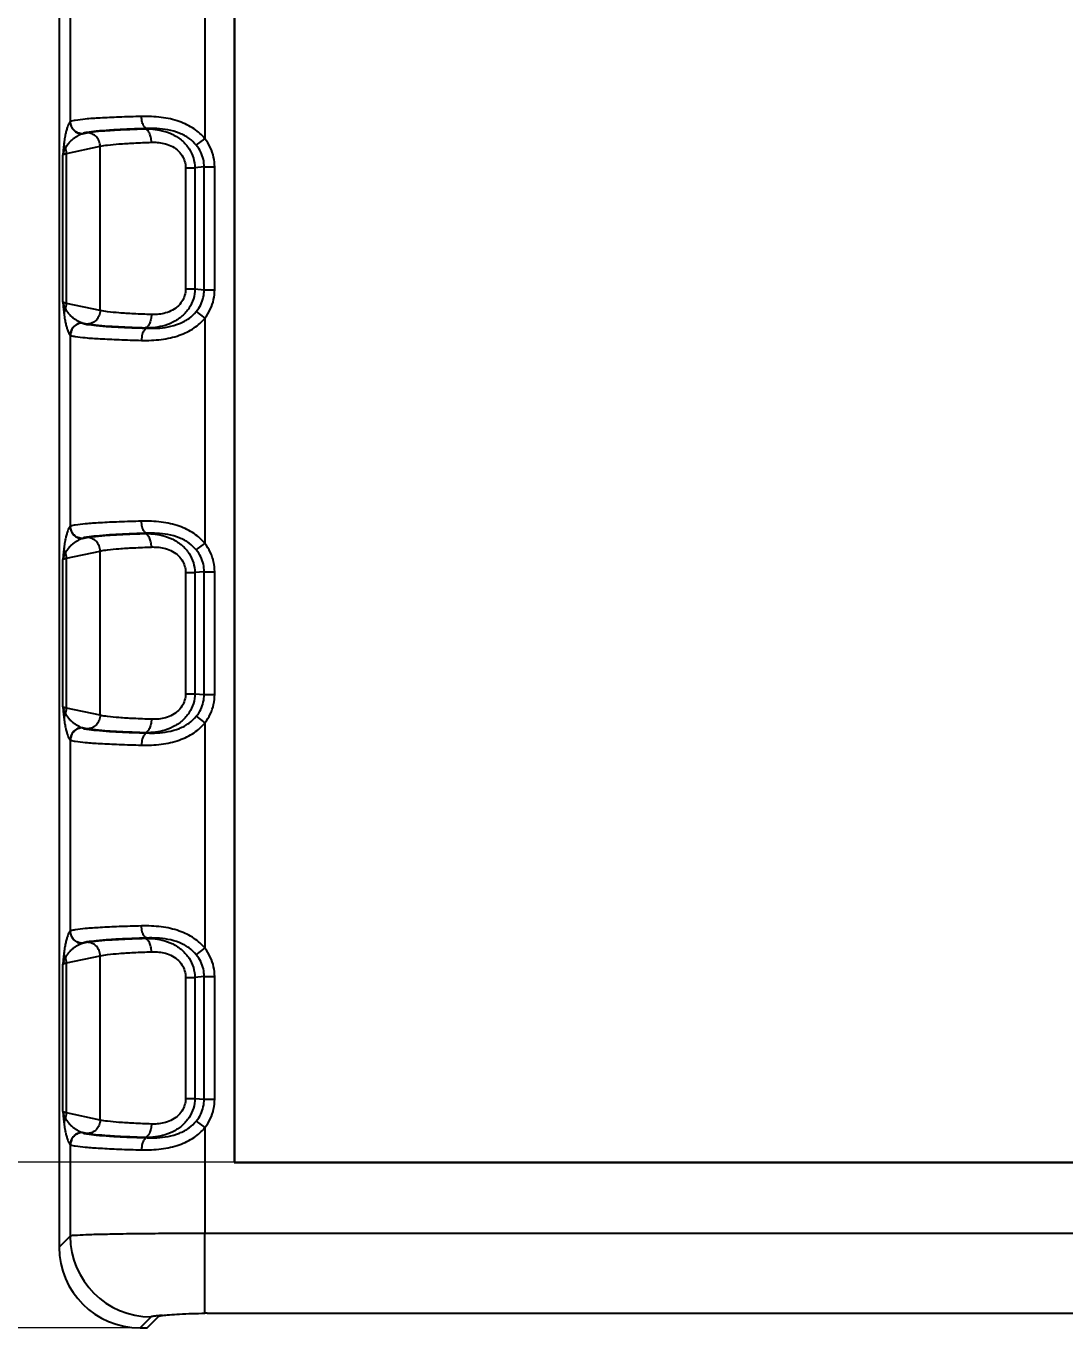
# Model space of a CAD drawing. Header units: millimetres. Extents: x 3537 to 3861, y 1181 to 1410.
# Drawn here: x 3581.55 to 3620.05, y 1249.87 to 1298.12 of the extents above; entities that cross this region are included whole.
import ezdxf

# ---------------------------------------------------------------- set-up
doc = ezdxf.new("R2010")
doc.units = ezdxf.units.MM
doc.layers.add('dim', color=82, linetype='Continuous', lineweight=9)
doc.styles.add('ROMAND', font='romand.shx', dxfattribs={"width": 0.75, "bigfont": 'gbcbig.shx'})
doc.dimstyles.new('YanXiu', dxfattribs={"dimtxt": 2.5, "dimasz": 2.2, "dimexe": 1, "dimexo": 0, "dimgap": 0.66, "dimtad": 0, "dimzin": 9, "dimdsep": 46, "dimtxsty": 'ROMAND', "dimblk": 'CLOSEDBLANK', "dimcen": 0, "dimclrd": 3, "dimclre": 3, "dimclrt": 7, "dimazin": 2, "dimtfac": 1, "dimtofl": 0, "dimtmove": 0, "dimatfit": 3, "dimldrblk": 'CLOSEDBLANK', "dimfxl": 1, "dimlwd": 5, "dimlwe": 5, "dimarcsym": 0})

# ---------------------------------------------------------------- blocks, each defined once
blk = doc.blocks.new('_ClosedBlank')
at = {"color": 0, "linetype": 'ByBlock', "lineweight": -2}
for p, q in [((-1, 0.167), (0, 0)), ((-1, 0.167), (-1, -0.167)), ((0, 0), (-1, -0.167))]:
    blk.add_line(p, q, dxfattribs=at)
blk = doc.blocks.new('*D4')
at = {"layer": 'Defpoints', "color": 0}
for p in [(3589.278, 1355.217), (3576.281, 1256.017), (3589.278, 1256.017)]:
    blk.add_point(p, dxfattribs=at)
at = {"layer": 'dim', "color": 3, "lineweight": 5}
for p, q in [((3589.278, 1355.217), (3575.681, 1355.217)), ((3576.281, 1352.817), (3576.281, 1309.699)), ((3576.281, 1258.417), (3576.281, 1301.535)), ((3589.278, 1256.017), (3575.681, 1256.017))]:
    blk.add_line(p, q, dxfattribs=at)
at = {"layer": 'dim', "color": 3, "lineweight": 5, "xscale": 2.4, "yscale": 2.4, "zscale": 2.4}
for p, rotation in [((3576.281, 1355.217), 90), ((3576.281, 1256.017), 270)]:
    blk.add_blockref('_ClosedBlank', p, dxfattribs=dict(at, rotation=rotation))
at = {"layer": 'dim', "color": 7, "insert": (3576.281, 1305.617), "char_height": 3, "attachment_point": 5, "rotation": 90, "style": 'ROMAND'}
blk.add_mtext('99.2', dxfattribs=at)
blk = doc.blocks.new('*D6')
at = {"layer": 'Defpoints', "color": 0}
for p in [(3585.774, 1361.367), (3572.081, 1249.867), (3585.774, 1249.867)]:
    blk.add_point(p, dxfattribs=at)
at = {"layer": 'dim', "color": 3, "lineweight": 5}
for p, q in [((3585.774, 1361.367), (3571.481, 1361.367)), ((3572.081, 1358.967), (3572.081, 1310.61)), ((3572.081, 1252.267), (3572.081, 1300.625)), ((3585.774, 1249.867), (3571.481, 1249.867))]:
    blk.add_line(p, q, dxfattribs=at)
at = {"layer": 'dim', "color": 3, "lineweight": 5, "xscale": 2.4, "yscale": 2.4, "zscale": 2.4}
for p, rotation in [((3572.081, 1361.367), 90), ((3572.081, 1249.867), 270)]:
    blk.add_blockref('_ClosedBlank', p, dxfattribs=dict(at, rotation=rotation))
at = {"layer": 'dim', "color": 7, "insert": (3572.081, 1305.617), "char_height": 3, "attachment_point": 5, "rotation": 90, "style": 'ROMAND'}
blk.add_mtext('111.5', dxfattribs=at)

msp = doc.modelspace()

# ---------------------------------------------------------------- linework, layer by layer
at = {"color": 7, "linetype": 'Continuous'}
for p, q in [((3582.778, 1358.371), (3582.778, 1252.863)), ((3589.261, 1355.235), (3589.261, 1256)), ((3589.278, 1355.217), (3589.278, 1256.017)), ((3588.178, 1302.291), (3588.178, 1293.943)), ((3583.185, 1301.666), (3583.185, 1294.568)), ((3583.642, 1294.125), (3583.812, 1294.161)), ((3586.036, 1294.317), (3585.946, 1294.308)), ((3583.052, 1293.399), (3584.297, 1293.661)), ((3584.297, 1287.573), (3584.297, 1293.661)), ((3587.856, 1293.699), (3588.178, 1293.943)), ((3582.91, 1287.889), (3582.91, 1293.345)), ((3583.052, 1287.835), (3583.052, 1293.399)), ((3587.46, 1292.861), (3587.803, 1292.861)), ((3587.46, 1292.861), (3587.46, 1288.373)), ((3588.148, 1292.893), (3587.803, 1292.861)), ((3587.803, 1292.861), (3587.803, 1288.373)), ((3588.148, 1292.893), (3588.538, 1292.893)), ((3588.148, 1288.342), (3588.148, 1292.893)), ((3588.538, 1288.342), (3588.538, 1292.893)), ((3587.46, 1288.373), (3587.803, 1288.373)), ((3587.803, 1288.373), (3588.148, 1288.342)), ((3588.148, 1288.342), (3588.538, 1288.342)), ((3584.297, 1287.573), (3583.052, 1287.835)), ((3587.856, 1287.535), (3588.178, 1287.291)), ((3583.812, 1287.074), (3583.642, 1287.109)), ((3585.946, 1286.926), (3586.036, 1286.918)), ((3588.178, 1287.291), (3588.178, 1278.943)), ((3583.185, 1286.666), (3583.185, 1279.568)), ((3583.642, 1279.125), (3583.812, 1279.161)), ((3586.036, 1279.317), (3585.946, 1279.308)), ((3583.052, 1278.399), (3584.297, 1278.661)), ((3584.297, 1272.573), (3584.297, 1278.661)), ((3587.856, 1278.699), (3588.178, 1278.943)), ((3582.91, 1272.889), (3582.91, 1278.345)), ((3583.052, 1272.835), (3583.052, 1278.399)), ((3587.46, 1277.861), (3587.803, 1277.861)), ((3587.46, 1277.861), (3587.46, 1273.373)), ((3588.148, 1277.893), (3587.803, 1277.861)), ((3587.803, 1277.861), (3587.803, 1273.373)), ((3588.148, 1277.893), (3588.538, 1277.893)), ((3588.148, 1273.342), (3588.148, 1277.893)), ((3588.538, 1273.342), (3588.538, 1277.893)), ((3587.46, 1273.373), (3587.803, 1273.373)), ((3587.803, 1273.373), (3588.148, 1273.342)), ((3588.148, 1273.342), (3588.538, 1273.342)), ((3584.297, 1272.573), (3583.052, 1272.835)), ((3587.856, 1272.535), (3588.178, 1272.291)), ((3583.812, 1272.074), (3583.642, 1272.109)), ((3585.946, 1271.926), (3586.036, 1271.918)), ((3588.178, 1272.291), (3588.178, 1263.943)), ((3583.185, 1271.666), (3583.185, 1264.568)), ((3583.642, 1264.125), (3583.812, 1264.161)), ((3586.036, 1264.317), (3585.946, 1264.308)), ((3587.856, 1263.699), (3588.178, 1263.943)), ((3582.91, 1257.889), (3582.91, 1263.345)), ((3583.052, 1263.399), (3584.297, 1263.661)), ((3583.052, 1257.835), (3583.052, 1263.399)), ((3584.297, 1257.573), (3584.297, 1263.661)), ((3587.46, 1262.861), (3587.46, 1258.373)), ((3587.46, 1262.861), (3587.803, 1262.861)), ((3588.148, 1262.893), (3587.803, 1262.861)), ((3587.803, 1262.861), (3587.803, 1258.373)), ((3588.148, 1258.342), (3588.148, 1262.893)), ((3588.148, 1262.893), (3588.538, 1262.893)), ((3588.538, 1258.342), (3588.538, 1262.893)), ((3587.46, 1258.373), (3587.803, 1258.373)), ((3587.803, 1258.373), (3588.148, 1258.342)), ((3588.148, 1258.342), (3588.538, 1258.342)), ((3584.297, 1257.573), (3583.052, 1257.835)), ((3587.856, 1257.535), (3588.178, 1257.291)), ((3583.812, 1257.074), (3583.642, 1257.109)), ((3585.946, 1256.926), (3586.036, 1256.918)), ((3588.178, 1257.291), (3588.178, 1253.369)), ((3583.185, 1256.666), (3583.185, 1253.27)), ((3589.261, 1256), (3589.278, 1256.017)), ((3589.261, 1256), (3653.296, 1256)), ((3589.278, 1256.017), (3653.278, 1256.017)), ((3583.185, 1253.27), (3582.778, 1252.863)), ((3588.178, 1250.411), (3588.178, 1253.369)), ((3654.378, 1253.369), (3588.178, 1253.369)), ((3586.181, 1250.274), (3585.774, 1249.867)), ((3586.033, 1249.867), (3586.468, 1250.302)), ((3588.265, 1250.411), (3654.292, 1250.411)), ((3585.774, 1249.867), (3586.033, 1249.867))]:
    msp.add_line(p, q, dxfattribs=at)
for centre, radius, start, end in [((3583.636, 1294.57), 0.451, 180.2088, 268.5596), ((3583.776, 1293.722), 0.425, 108.298, 110.8264), ((3582.536, 1293.393), 0.516, 0.7106, 23.8267), ((3582.536, 1287.841), 0.516, 336.1733, 359.2894), ((3583.636, 1286.665), 0.451, 91.4404, 179.7917), ((3583.776, 1287.513), 0.425, 249.1735, 251.702), ((3583.636, 1279.57), 0.451, 180.2088, 268.5596), ((3583.776, 1278.722), 0.425, 108.298, 110.8264), ((3582.536, 1278.393), 0.516, 0.7106, 23.8267), ((3582.536, 1272.841), 0.516, 336.1733, 359.2894), ((3583.636, 1271.665), 0.451, 91.4404, 179.7917), ((3583.776, 1272.513), 0.425, 249.1735, 251.702), ((3583.636, 1264.57), 0.451, 180.2088, 268.5596), ((3583.776, 1263.722), 0.425, 108.298, 110.8264), ((3582.536, 1263.393), 0.516, 0.7106, 23.8267), ((3582.536, 1257.841), 0.516, 336.1733, 359.2894), ((3583.636, 1256.665), 0.451, 91.4404, 179.7917), ((3583.776, 1257.513), 0.425, 249.1735, 251.702), ((3586.191, 1253.28), 3.006, 180.1881, 269.8119), ((3588.265, 1239.627), 10.785, 90.0019, 90.4628)]:
    msp.add_arc(centre, radius, start, end, dxfattribs=at)
msp.add_ellipse((3585.782, 1252.871), major_axis=(2.127, 2.127), ratio=0.997265, start_param=-3.925621, end_param=-2.357564, dxfattribs=at)
for points, start_tangent, end_tangent in [([(3583.185, 1294.568), (3583.138, 1294.501), (3583.094, 1294.409), (3583.054, 1294.295), (3583.018, 1294.158), (3582.985, 1293.992), (3582.956, 1293.783)], (-0.667636, -0.744488), (-0.117013, -0.99313)), ([(3583.194, 1294.574), (3583.185, 1294.568)], (-0.856224, -0.516605), (-0.713272, -0.700887)), ([(3585.824, 1294.766), (3584.994, 1294.74), (3584.29, 1294.706), (3583.742, 1294.666), (3583.372, 1294.621), (3583.194, 1294.574)], (-0.999676, -0.025436), (-0.855934, -0.517086)), ([(3583.642, 1294.125), (3583.471, 1294.16), (3583.326, 1294.257), (3583.228, 1294.403), (3583.194, 1294.574)], (-0.999991, 0.004126), (-0.004113, 0.999992)), ([(3588.178, 1293.943), (3587.775, 1294.305), (3587.224, 1294.578), (3586.559, 1294.732), (3585.824, 1294.766)], (-0.639024, 0.769187), (-0.999676, -0.025469)), ([(3586.036, 1294.317), (3585.933, 1294.384), (3585.856, 1294.547), (3585.824, 1294.766)], (-0.995221, 0.097644), (-0.021762, 0.999763)), ([(3583.625, 1294.119), (3583.515, 1294.071), (3583.413, 1294.014), (3583.319, 1293.95), (3583.231, 1293.879), (3583.149, 1293.799), (3583.075, 1293.709), (3583.008, 1293.601)], (-0.934176, -0.356812), (-0.45279, -0.891617)), ([(3586.036, 1294.317), (3585.281, 1294.29), (3584.64, 1294.256), (3584.141, 1294.216), (3583.804, 1294.172), (3583.642, 1294.125)], (-0.999609, -0.027949), (-0.83321, -0.552957)), ([(3583.812, 1294.161), (3584.117, 1294.205), (3584.589, 1294.246), (3585.207, 1294.281), (3585.946, 1294.308)], (0.978597, 0.205784), (0.999553, 0.029909)), ([(3584.297, 1293.661), (3584.258, 1293.851), (3584.153, 1294.012), (3583.996, 1294.121), (3583.812, 1294.161)], (-0.012287, 0.999925), (-0.999915, 0.013013)), ([(3586.194, 1293.809), (3586.172, 1293.995), (3586.117, 1294.154), (3586.038, 1294.264), (3585.945, 1294.308)], (-0.022571, 0.999745), (-0.995844, 0.091071)), ([(3585.946, 1294.308), (3586.249, 1294.297), (3586.598, 1294.238), (3586.983, 1294.098), (3587.331, 1293.866), (3587.591, 1293.566), (3587.748, 1293.226), (3587.803, 1292.861)], (0.999841, 0.017848), (0.006799, -0.999977)), ([(3587.856, 1293.699), (3587.589, 1293.951), (3587.228, 1294.148), (3586.808, 1294.268), (3586.393, 1294.315), (3586.036, 1294.317)], (-0.629531, 0.776975), (-0.999356, -0.035871)), ([(3582.956, 1293.783), (3582.941, 1293.642), (3582.926, 1293.495), (3582.91, 1293.345)], (-0.108065, -0.994144), (-0.099958, -0.994992)), ([(3583.008, 1293.601), (3582.965, 1293.517), (3582.932, 1293.431), (3582.91, 1293.345)], (-0.502072, -0.864826), (-0.187601, -0.982245)), ([(3583.008, 1293.601), (3582.98, 1293.659), (3582.963, 1293.72), (3582.956, 1293.783)], (-0.502248, 0.864724), (-0.025192, 0.999683)), ([(3584.297, 1293.661), (3584.569, 1293.706), (3584.989, 1293.747), (3585.537, 1293.781), (3586.194, 1293.809)], (0.973111, 0.230338), (0.999433, 0.033665)), ([(3586.194, 1293.809), (3586.408, 1293.805), (3586.651, 1293.769), (3586.914, 1293.679), (3587.15, 1293.527), (3587.322, 1293.329), (3587.425, 1293.104), (3587.46, 1292.861)], (0.999432, 0.033708), (-0.000642, -1)), ([(3588.148, 1292.893), (3588.118, 1293.172), (3588.02, 1293.444), (3587.856, 1293.699)], (0.007005, 0.999975), (-0.629986, 0.776606)), ([(3588.538, 1292.893), (3588.499, 1293.255), (3588.377, 1293.615), (3588.178, 1293.943)], (0.000362, 1), (-0.603942, 0.797028)), ([(3582.91, 1293.345), (3582.93, 1293.359), (3582.961, 1293.373), (3583.002, 1293.387), (3583.052, 1293.399)], (0.672677, 0.739936), (0.974233, 0.225544)), ([(3587.803, 1288.373), (3587.749, 1288.01), (3587.593, 1287.671), (3587.335, 1287.372), (3586.989, 1287.14), (3586.603, 1286.997), (3586.251, 1286.937), (3585.946, 1286.926)], (-0.006803, -0.999977), (-0.999841, 0.017848)), ([(3587.46, 1288.373), (3587.426, 1288.131), (3587.323, 1287.907), (3587.152, 1287.709), (3586.918, 1287.557), (3586.654, 1287.466), (3586.409, 1287.429), (3586.194, 1287.425)], (0.000641, -1), (-0.999432, 0.033709)), ([(3587.856, 1287.535), (3588.02, 1287.789), (3588.117, 1288.061), (3588.148, 1288.342)], (0.629984, 0.776608), (-0.007006, 0.999975)), ([(3588.178, 1287.291), (3588.377, 1287.619), (3588.499, 1287.979), (3588.538, 1288.342)], (0.60394, 0.79703), (-0.000362, 1)), ([(3583.052, 1287.835), (3583.003, 1287.847), (3582.962, 1287.861), (3582.931, 1287.875), (3582.91, 1287.889)], (-0.974233, 0.225544), (-0.672682, 0.739932)), ([(3582.91, 1287.889), (3582.932, 1287.803), (3582.965, 1287.717), (3583.008, 1287.633)], (0.187607, -0.982244), (0.502073, -0.864825)), ([(3582.91, 1287.889), (3582.926, 1287.739), (3582.941, 1287.592), (3582.956, 1287.451)], (0.099961, -0.994991), (0.108065, -0.994144)), ([(3583.008, 1287.633), (3582.98, 1287.575), (3582.962, 1287.514), (3582.955, 1287.451)], (-0.504671, -0.863312), (-0.032751, -0.999464)), ([(3582.956, 1287.451), (3582.985, 1287.243), (3583.018, 1287.076), (3583.054, 1286.94), (3583.094, 1286.826), (3583.138, 1286.734), (3583.185, 1286.666)], (0.117071, -0.993124), (0.667478, -0.744629)), ([(3583.008, 1287.633), (3583.074, 1287.526), (3583.149, 1287.435), (3583.231, 1287.355), (3583.318, 1287.284), (3583.413, 1287.22), (3583.515, 1287.164), (3583.625, 1287.115)], (0.453355, -0.89133), (0.934176, -0.356811)), ([(3584.297, 1287.573), (3584.258, 1287.383), (3584.153, 1287.222), (3583.996, 1287.113), (3583.812, 1287.074)], (-0.012287, -0.999925), (-0.999915, -0.013013)), ([(3586.194, 1287.425), (3585.537, 1287.453), (3584.989, 1287.487), (3584.569, 1287.528), (3584.297, 1287.573)], (-0.999433, 0.033664), (-0.973112, 0.230332)), ([(3586.194, 1287.425), (3586.172, 1287.239), (3586.117, 1287.08), (3586.038, 1286.97), (3585.945, 1286.926)], (-0.022572, -0.999745), (-0.995848, -0.09103)), ([(3586.036, 1286.918), (3586.396, 1286.919), (3586.811, 1286.967), (3587.23, 1287.088), (3587.59, 1287.284), (3587.856, 1287.535)], (0.999357, -0.035868), (0.629533, 0.776974)), ([(3583.642, 1287.109), (3583.471, 1287.074), (3583.326, 1286.977), (3583.229, 1286.831), (3583.194, 1286.66)], (-0.999991, -0.00423), (-0.00411, -0.999992)), ([(3583.642, 1287.109), (3583.804, 1287.062), (3584.141, 1287.018), (3584.64, 1286.978), (3585.281, 1286.944), (3586.036, 1286.918)], (0.833206, -0.552963), (0.999609, -0.02795)), ([(3585.946, 1286.926), (3585.207, 1286.953), (3584.59, 1286.988), (3584.117, 1287.029), (3583.812, 1287.074)], (-0.999553, 0.029909), (-0.978601, 0.205769)), ([(3585.824, 1286.468), (3586.559, 1286.502), (3587.224, 1286.656), (3587.775, 1286.929), (3588.178, 1287.291)], (0.999676, -0.025451), (0.639033, 0.769179)), ([(3586.036, 1286.918), (3585.933, 1286.851), (3585.856, 1286.687), (3585.824, 1286.468)], (-0.995239, -0.097467), (-0.021763, -0.999763)), ([(3583.185, 1286.666), (3583.194, 1286.66)], (0.71327, -0.700889), (0.856199, -0.516647)), ([(3583.194, 1286.66), (3583.372, 1286.613), (3583.742, 1286.568), (3584.29, 1286.529), (3584.994, 1286.495), (3585.824, 1286.468)], (0.855932, -0.517089), (0.999676, -0.025437)), ([(3585.824, 1279.766), (3584.994, 1279.74), (3584.29, 1279.706), (3583.742, 1279.666), (3583.372, 1279.621), (3583.194, 1279.574)], (-0.999676, -0.025436), (-0.855934, -0.517086)), ([(3588.178, 1278.943), (3587.775, 1279.305), (3587.224, 1279.578), (3586.559, 1279.732), (3585.824, 1279.766)], (-0.639024, 0.769187), (-0.999676, -0.025469)), ([(3586.036, 1279.317), (3585.933, 1279.384), (3585.856, 1279.547), (3585.824, 1279.766)], (-0.995221, 0.097644), (-0.021762, 0.999763)), ([(3583.185, 1279.568), (3583.138, 1279.501), (3583.094, 1279.409), (3583.054, 1279.295), (3583.018, 1279.158), (3582.985, 1278.992), (3582.956, 1278.783)], (-0.667636, -0.744488), (-0.117013, -0.99313)), ([(3583.625, 1279.119), (3583.515, 1279.071), (3583.413, 1279.014), (3583.319, 1278.95), (3583.231, 1278.879), (3583.149, 1278.799), (3583.075, 1278.709), (3583.008, 1278.601)], (-0.934176, -0.356812), (-0.45279, -0.891617)), ([(3583.194, 1279.574), (3583.185, 1279.568)], (-0.856224, -0.516605), (-0.713272, -0.700887)), ([(3583.642, 1279.125), (3583.471, 1279.16), (3583.326, 1279.257), (3583.228, 1279.403), (3583.194, 1279.574)], (-0.999991, 0.004126), (-0.004113, 0.999992)), ([(3586.036, 1279.317), (3585.281, 1279.29), (3584.64, 1279.256), (3584.141, 1279.216), (3583.804, 1279.172), (3583.642, 1279.125)], (-0.999609, -0.027949), (-0.83321, -0.552957)), ([(3583.812, 1279.161), (3584.117, 1279.205), (3584.589, 1279.246), (3585.207, 1279.281), (3585.946, 1279.308)], (0.978597, 0.205784), (0.999553, 0.029909)), ([(3584.297, 1278.661), (3584.258, 1278.851), (3584.153, 1279.012), (3583.996, 1279.121), (3583.812, 1279.161)], (-0.012287, 0.999925), (-0.999915, 0.013013)), ([(3586.194, 1278.809), (3586.172, 1278.995), (3586.117, 1279.154), (3586.038, 1279.264), (3585.945, 1279.308)], (-0.022571, 0.999745), (-0.995844, 0.091071)), ([(3585.946, 1279.308), (3586.249, 1279.297), (3586.598, 1279.238), (3586.983, 1279.098), (3587.331, 1278.866), (3587.591, 1278.566), (3587.748, 1278.226), (3587.803, 1277.861)], (0.999841, 0.017848), (0.006799, -0.999977)), ([(3587.856, 1278.699), (3587.589, 1278.951), (3587.228, 1279.148), (3586.808, 1279.268), (3586.393, 1279.315), (3586.036, 1279.317)], (-0.629531, 0.776975), (-0.999356, -0.035871)), ([(3582.956, 1278.783), (3582.941, 1278.642), (3582.926, 1278.495), (3582.91, 1278.345)], (-0.108065, -0.994144), (-0.099958, -0.994992)), ([(3583.008, 1278.601), (3582.98, 1278.659), (3582.963, 1278.72), (3582.956, 1278.783)], (-0.502248, 0.864724), (-0.025192, 0.999683)), ([(3584.297, 1278.661), (3584.569, 1278.706), (3584.989, 1278.747), (3585.537, 1278.781), (3586.194, 1278.809)], (0.973111, 0.230338), (0.999433, 0.033665)), ([(3586.194, 1278.809), (3586.408, 1278.805), (3586.651, 1278.769), (3586.914, 1278.679), (3587.15, 1278.527), (3587.322, 1278.329), (3587.425, 1278.104), (3587.46, 1277.861)], (0.999432, 0.033708), (-0.000642, -1)), ([(3588.148, 1277.893), (3588.118, 1278.172), (3588.02, 1278.444), (3587.856, 1278.699)], (0.007005, 0.999975), (-0.629986, 0.776606)), ([(3588.538, 1277.893), (3588.499, 1278.255), (3588.377, 1278.615), (3588.178, 1278.943)], (0.000362, 1), (-0.603942, 0.797028)), ([(3583.008, 1278.601), (3582.965, 1278.517), (3582.932, 1278.431), (3582.91, 1278.345)], (-0.502072, -0.864826), (-0.187601, -0.982245)), ([(3582.91, 1278.345), (3582.93, 1278.359), (3582.961, 1278.373), (3583.002, 1278.387), (3583.052, 1278.399)], (0.672677, 0.739936), (0.974233, 0.225544)), ([(3587.803, 1273.373), (3587.749, 1273.01), (3587.593, 1272.671), (3587.335, 1272.372), (3586.989, 1272.14), (3586.603, 1271.997), (3586.251, 1271.937), (3585.946, 1271.926)], (-0.006803, -0.999977), (-0.999841, 0.017848)), ([(3587.46, 1273.373), (3587.426, 1273.131), (3587.323, 1272.907), (3587.152, 1272.709), (3586.918, 1272.557), (3586.654, 1272.466), (3586.409, 1272.429), (3586.194, 1272.425)], (0.000641, -1), (-0.999432, 0.033709)), ([(3587.856, 1272.535), (3588.02, 1272.789), (3588.117, 1273.061), (3588.148, 1273.342)], (0.629984, 0.776608), (-0.007006, 0.999975)), ([(3588.178, 1272.291), (3588.377, 1272.619), (3588.499, 1272.979), (3588.538, 1273.342)], (0.60394, 0.79703), (-0.000362, 1)), ([(3583.052, 1272.835), (3583.003, 1272.847), (3582.962, 1272.861), (3582.931, 1272.875), (3582.91, 1272.889)], (-0.974233, 0.225544), (-0.672682, 0.739932)), ([(3582.91, 1272.889), (3582.932, 1272.803), (3582.965, 1272.717), (3583.008, 1272.633)], (0.187607, -0.982244), (0.502073, -0.864825)), ([(3582.91, 1272.889), (3582.926, 1272.739), (3582.941, 1272.592), (3582.956, 1272.451)], (0.099961, -0.994991), (0.108065, -0.994144)), ([(3583.008, 1272.633), (3582.98, 1272.575), (3582.962, 1272.514), (3582.955, 1272.451)], (-0.504671, -0.863312), (-0.032751, -0.999464)), ([(3582.956, 1272.451), (3582.985, 1272.243), (3583.018, 1272.076), (3583.054, 1271.94), (3583.094, 1271.826), (3583.138, 1271.734), (3583.185, 1271.666)], (0.117071, -0.993124), (0.667478, -0.744629)), ([(3583.008, 1272.633), (3583.074, 1272.526), (3583.149, 1272.435), (3583.231, 1272.355), (3583.318, 1272.284), (3583.413, 1272.22), (3583.515, 1272.164), (3583.625, 1272.115)], (0.453355, -0.89133), (0.934176, -0.356811)), ([(3584.297, 1272.573), (3584.258, 1272.383), (3584.153, 1272.222), (3583.996, 1272.113), (3583.812, 1272.074)], (-0.012287, -0.999925), (-0.999915, -0.013013)), ([(3586.194, 1272.425), (3585.537, 1272.453), (3584.989, 1272.487), (3584.569, 1272.528), (3584.297, 1272.573)], (-0.999433, 0.033664), (-0.973112, 0.230332)), ([(3586.194, 1272.425), (3586.172, 1272.239), (3586.117, 1272.08), (3586.038, 1271.97), (3585.945, 1271.926)], (-0.022572, -0.999745), (-0.995848, -0.09103)), ([(3586.036, 1271.918), (3586.396, 1271.919), (3586.811, 1271.967), (3587.23, 1272.088), (3587.59, 1272.284), (3587.856, 1272.535)], (0.999357, -0.035868), (0.629533, 0.776974)), ([(3583.642, 1272.109), (3583.471, 1272.074), (3583.326, 1271.977), (3583.229, 1271.831), (3583.194, 1271.66)], (-0.999991, -0.00423), (-0.00411, -0.999992)), ([(3583.642, 1272.109), (3583.804, 1272.062), (3584.141, 1272.018), (3584.64, 1271.978), (3585.281, 1271.944), (3586.036, 1271.918)], (0.833206, -0.552963), (0.999609, -0.02795)), ([(3585.946, 1271.926), (3585.207, 1271.953), (3584.59, 1271.988), (3584.117, 1272.029), (3583.812, 1272.074)], (-0.999553, 0.029909), (-0.978601, 0.205769)), ([(3585.824, 1271.468), (3586.559, 1271.502), (3587.224, 1271.656), (3587.775, 1271.929), (3588.178, 1272.291)], (0.999676, -0.025451), (0.639033, 0.769179)), ([(3586.036, 1271.918), (3585.933, 1271.851), (3585.856, 1271.687), (3585.824, 1271.468)], (-0.995239, -0.097467), (-0.021763, -0.999763)), ([(3583.185, 1271.666), (3583.194, 1271.66)], (0.71327, -0.700889), (0.856199, -0.516647)), ([(3583.194, 1271.66), (3583.372, 1271.613), (3583.742, 1271.568), (3584.29, 1271.529), (3584.994, 1271.495), (3585.824, 1271.468)], (0.855932, -0.517089), (0.999676, -0.025437)), ([(3585.824, 1264.766), (3584.994, 1264.74), (3584.29, 1264.706), (3583.742, 1264.666), (3583.372, 1264.621), (3583.194, 1264.574)], (-0.999676, -0.025436), (-0.855934, -0.517086)), ([(3588.178, 1263.943), (3587.775, 1264.305), (3587.224, 1264.578), (3586.559, 1264.732), (3585.824, 1264.766)], (-0.639024, 0.769187), (-0.999676, -0.025469)), ([(3586.036, 1264.317), (3585.933, 1264.384), (3585.856, 1264.547), (3585.824, 1264.766)], (-0.995221, 0.097644), (-0.021762, 0.999763)), ([(3583.185, 1264.568), (3583.138, 1264.501), (3583.094, 1264.409), (3583.054, 1264.295), (3583.018, 1264.158), (3582.985, 1263.992), (3582.956, 1263.783)], (-0.667636, -0.744488), (-0.117013, -0.99313)), ([(3583.194, 1264.574), (3583.185, 1264.568)], (-0.856224, -0.516605), (-0.713272, -0.700887)), ([(3583.642, 1264.125), (3583.471, 1264.16), (3583.326, 1264.257), (3583.228, 1264.403), (3583.194, 1264.574)], (-0.999991, 0.004126), (-0.004113, 0.999992)), ([(3586.036, 1264.317), (3585.281, 1264.29), (3584.64, 1264.256), (3584.141, 1264.216), (3583.804, 1264.172), (3583.642, 1264.125)], (-0.999609, -0.027949), (-0.83321, -0.552957)), ([(3583.812, 1264.161), (3584.117, 1264.205), (3584.589, 1264.246), (3585.207, 1264.281), (3585.946, 1264.308)], (0.978597, 0.205784), (0.999553, 0.029909)), ([(3584.297, 1263.661), (3584.258, 1263.851), (3584.153, 1264.012), (3583.996, 1264.121), (3583.812, 1264.161)], (-0.012287, 0.999925), (-0.999915, 0.013013)), ([(3586.194, 1263.809), (3586.172, 1263.995), (3586.117, 1264.154), (3586.038, 1264.264), (3585.945, 1264.308)], (-0.022571, 0.999745), (-0.995844, 0.091071)), ([(3585.946, 1264.308), (3586.249, 1264.297), (3586.598, 1264.238), (3586.983, 1264.098), (3587.331, 1263.866), (3587.591, 1263.566), (3587.748, 1263.226), (3587.803, 1262.861)], (0.999841, 0.017848), (0.006799, -0.999977)), ([(3587.856, 1263.699), (3587.589, 1263.951), (3587.228, 1264.148), (3586.808, 1264.268), (3586.393, 1264.315), (3586.036, 1264.317)], (-0.629531, 0.776975), (-0.999356, -0.035871)), ([(3582.956, 1263.783), (3582.941, 1263.642), (3582.926, 1263.495), (3582.91, 1263.345)], (-0.108065, -0.994144), (-0.099958, -0.994992)), ([(3583.008, 1263.601), (3582.98, 1263.659), (3582.963, 1263.72), (3582.956, 1263.783)], (-0.502248, 0.864724), (-0.025192, 0.999683)), ([(3583.625, 1264.119), (3583.515, 1264.071), (3583.413, 1264.014), (3583.319, 1263.95), (3583.231, 1263.879), (3583.149, 1263.799), (3583.075, 1263.709), (3583.008, 1263.601)], (-0.934176, -0.356812), (-0.45279, -0.891617)), ([(3584.297, 1263.661), (3584.569, 1263.706), (3584.989, 1263.747), (3585.537, 1263.781), (3586.194, 1263.809)], (0.973111, 0.230338), (0.999433, 0.033665)), ([(3586.194, 1263.809), (3586.408, 1263.805), (3586.651, 1263.769), (3586.914, 1263.679), (3587.15, 1263.527), (3587.322, 1263.329), (3587.425, 1263.104), (3587.46, 1262.861)], (0.999432, 0.033708), (-0.000642, -1)), ([(3588.148, 1262.893), (3588.118, 1263.172), (3588.02, 1263.444), (3587.856, 1263.699)], (0.007005, 0.999975), (-0.629986, 0.776606)), ([(3588.538, 1262.893), (3588.499, 1263.255), (3588.377, 1263.615), (3588.178, 1263.943)], (0.000362, 1), (-0.603942, 0.797028)), ([(3583.008, 1263.601), (3582.965, 1263.517), (3582.932, 1263.431), (3582.91, 1263.345)], (-0.502072, -0.864826), (-0.187601, -0.982245)), ([(3582.91, 1263.345), (3582.93, 1263.359), (3582.961, 1263.373), (3583.002, 1263.387), (3583.052, 1263.399)], (0.672677, 0.739936), (0.974233, 0.225544)), ([(3587.803, 1258.373), (3587.749, 1258.01), (3587.593, 1257.671), (3587.335, 1257.372), (3586.989, 1257.14), (3586.603, 1256.997), (3586.251, 1256.937), (3585.946, 1256.926)], (-0.006803, -0.999977), (-0.999841, 0.017848)), ([(3587.46, 1258.373), (3587.426, 1258.131), (3587.323, 1257.907), (3587.152, 1257.709), (3586.918, 1257.557), (3586.654, 1257.466), (3586.409, 1257.429), (3586.194, 1257.425)], (0.000641, -1), (-0.999432, 0.033709)), ([(3583.052, 1257.835), (3583.003, 1257.847), (3582.962, 1257.861), (3582.931, 1257.875), (3582.91, 1257.889)], (-0.974233, 0.225544), (-0.672682, 0.739932)), ([(3582.91, 1257.889), (3582.932, 1257.803), (3582.965, 1257.717), (3583.008, 1257.633)], (0.187607, -0.982244), (0.502073, -0.864825)), ([(3582.91, 1257.889), (3582.926, 1257.739), (3582.941, 1257.592), (3582.956, 1257.451)], (0.099961, -0.994991), (0.108065, -0.994144)), ([(3587.856, 1257.535), (3588.02, 1257.789), (3588.117, 1258.061), (3588.148, 1258.342)], (0.629984, 0.776608), (-0.007006, 0.999975)), ([(3588.178, 1257.291), (3588.377, 1257.619), (3588.499, 1257.979), (3588.538, 1258.342)], (0.60394, 0.79703), (-0.000362, 1)), ([(3583.008, 1257.633), (3582.98, 1257.575), (3582.962, 1257.514), (3582.955, 1257.451)], (-0.504671, -0.863312), (-0.032751, -0.999464)), ([(3582.956, 1257.451), (3582.985, 1257.243), (3583.018, 1257.076), (3583.054, 1256.94), (3583.094, 1256.826), (3583.138, 1256.734), (3583.185, 1256.666)], (0.117071, -0.993124), (0.667478, -0.744629)), ([(3583.008, 1257.633), (3583.074, 1257.526), (3583.149, 1257.435), (3583.231, 1257.355), (3583.318, 1257.284), (3583.413, 1257.22), (3583.515, 1257.164), (3583.625, 1257.115)], (0.453355, -0.89133), (0.934176, -0.356811)), ([(3584.297, 1257.573), (3584.258, 1257.383), (3584.153, 1257.222), (3583.996, 1257.113), (3583.812, 1257.074)], (-0.012287, -0.999925), (-0.999915, -0.013013)), ([(3586.194, 1257.425), (3585.537, 1257.453), (3584.989, 1257.487), (3584.569, 1257.528), (3584.297, 1257.573)], (-0.999433, 0.033664), (-0.973112, 0.230332)), ([(3586.194, 1257.425), (3586.172, 1257.239), (3586.117, 1257.08), (3586.038, 1256.97), (3585.945, 1256.926)], (-0.022572, -0.999745), (-0.995848, -0.09103)), ([(3586.036, 1256.918), (3586.396, 1256.919), (3586.811, 1256.967), (3587.23, 1257.088), (3587.59, 1257.284), (3587.856, 1257.535)], (0.999357, -0.035868), (0.629533, 0.776974)), ([(3583.642, 1257.109), (3583.471, 1257.074), (3583.326, 1256.977), (3583.229, 1256.831), (3583.194, 1256.66)], (-0.999991, -0.00423), (-0.00411, -0.999992)), ([(3583.642, 1257.109), (3583.804, 1257.062), (3584.141, 1257.018), (3584.64, 1256.978), (3585.281, 1256.944), (3586.036, 1256.918)], (0.833206, -0.552963), (0.999609, -0.02795)), ([(3585.946, 1256.926), (3585.207, 1256.953), (3584.59, 1256.988), (3584.117, 1257.029), (3583.812, 1257.074)], (-0.999553, 0.029909), (-0.978601, 0.205769)), ([(3585.824, 1256.468), (3586.559, 1256.502), (3587.224, 1256.656), (3587.775, 1256.929), (3588.178, 1257.291)], (0.999676, -0.025451), (0.639033, 0.769179)), ([(3586.036, 1256.918), (3585.933, 1256.851), (3585.856, 1256.687), (3585.824, 1256.468)], (-0.995239, -0.097467), (-0.021763, -0.999763)), ([(3583.185, 1256.666), (3583.194, 1256.66)], (0.71327, -0.700889), (0.856199, -0.516647)), ([(3583.194, 1256.66), (3583.372, 1256.613), (3583.742, 1256.568), (3584.29, 1256.529), (3584.994, 1256.495), (3585.824, 1256.468)], (0.855932, -0.517089), (0.999676, -0.025437)), ([(3588.178, 1253.369), (3587.102, 1253.367), (3586.077, 1253.359), (3585.15, 1253.348), (3584.364, 1253.332), (3583.758, 1253.313), (3583.359, 1253.292), (3583.185, 1253.27)], (-1, -0.000012), (-0.928546, -0.371217)), ([(3586.601, 1250.333), (3586.385, 1250.315), (3586.243, 1250.295), (3586.181, 1250.274)], (-0.99775, -0.067042), (-0.70842, -0.705791)), ([(3586.468, 1250.302), (3586.481, 1250.309), (3586.508, 1250.317), (3586.548, 1250.325), (3586.601, 1250.333)], (0.707108, 0.707106), (0.992047, 0.125868)), ([(3586.601, 1250.333), (3586.858, 1250.358), (3587.235, 1250.383), (3587.694, 1250.402), (3588.178, 1250.411)], (0.992047, 0.125868), (0.999967, 0.008109))]:
    msp.add_spline(points, degree=3, dxfattribs=dict(at, start_tangent=start_tangent, end_tangent=end_tangent))

# ---------------------------------------------------------------- dimensions: what is measured, and where the dimension line sits
at = {"layer": 'dim'}
for base, p1, p2, picture, middle in [((3572.081, 1249.867), (3585.774, 1361.367), (3585.774, 1249.867), '*D6', (3572.081, 1305.617)), ((3576.281, 1256.017), (3589.278, 1355.217), (3589.278, 1256.017), '*D4', (3576.281, 1305.617))]:
    dim = msp.add_linear_dim(base=base, p1=p1, p2=p2, angle=90, dimstyle='YanXiu', override={"dimtxt": 3, "dimasz": 2.4, "dimexe": 0.5997, "dimgap": 0.5997, "dimzin": 8}, dxfattribs=at)
    dim.commit()
    dim.dimension.update_dxf_attribs({"geometry": picture, "text_midpoint": middle})

doc.saveas('drawing.dxf')
